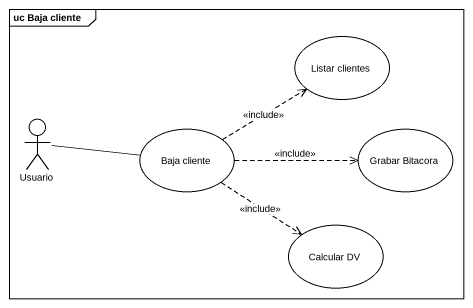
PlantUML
@startuml
mainframe uc Baja cliente
usecase "Listar clientes" as Listar_clientes
actor Usuario
usecase "Baja cliente" as Baja_cliente
usecase "Grabar Bitacora" as Grabar_Bitacora
usecase "Calcular DV" as Calcular_DV
Usuario -right- Baja_cliente
Baja_cliente .right.> Listar_clientes : <<include>>
Baja_cliente .right.> Grabar_Bitacora : <<include>>
Baja_cliente ..> Calcular_DV : <<include>>
@enduml
